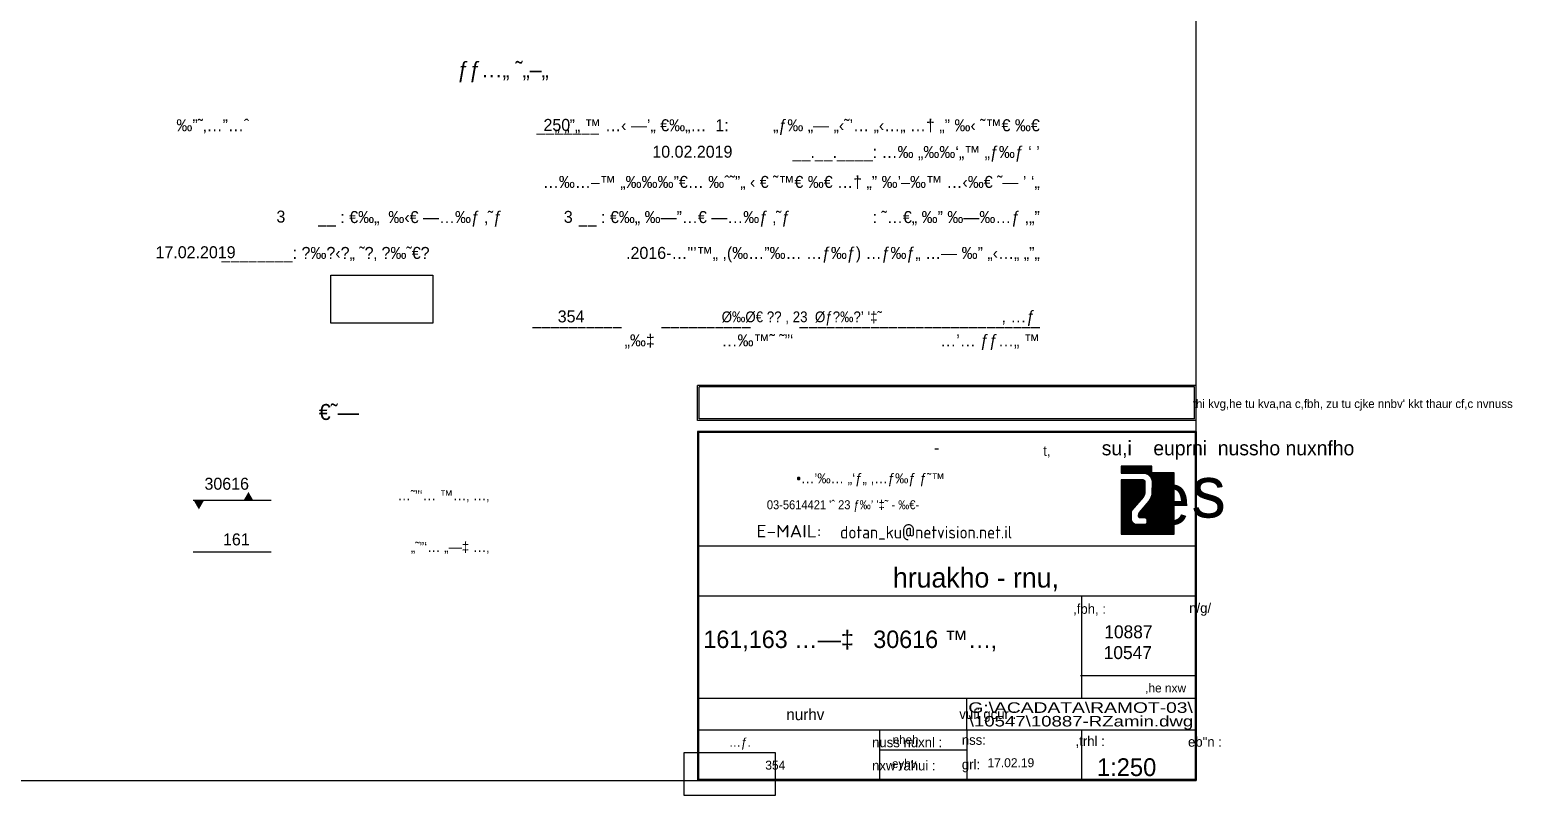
# Model space of a CAD drawing. Header units: millimetres. Extents: x 219878 to 220078, y 635585 to 635737.
# Drawn here: x 220003.5 to 220077.8, y 635607.4 to 635645.8 of the extents above; entities that cross this region are included whole.
import ezdxf
from ezdxf.enums import TextEntityAlignment as Align

# ---------------------------------------------------------------- set-up
doc = ezdxf.new("R2010")
doc.units = ezdxf.units.MM
for name, color, linetype in [('1201', 7, 'Continuous'), ('1601', 30, 'Continuous'), ('1602', 240, 'Continuous'), ('1603', 240, 'Continuous'), ('1620', 30, 'Continuous'), ('declaration', 7, 'Continuous'), ('GIL', 7, 'Continuous'), ('M1201', 7, 'Continuous'), ('M1280', 7, 'Continuous'), ('SIGNATURE', 255, 'Continuous')]:
    doc.layers.add(name, color=color, linetype=linetype)
doc.styles.add('HEB0-3', font='HEB1', dxfattribs={"height": 0.003})
doc.styles.add('HEBTEXT', font='HEBTXT')
doc.styles.add('HEBTXT', font='hebtxt')
doc.styles.add('ISO', font='iso')
doc.styles.add('MIRY', font='miry')
doc.styles.add('MIRYL', font='MIRYL')
doc.styles.add('MIRYL-ISO', font='miryl')
doc.styles.add('RYL0-2', font='MIRYL', dxfattribs={"height": 0.002})
doc.styles.add('RYL0-2-ISO', font='MIRYL', dxfattribs={"height": 0.002})
doc.styles.add('RYM0-4', font='MIRYM', dxfattribs={"height": 0.004})
picture_1 = doc.add_image_def('image1.jpg', size_in_pixel=(438, 206))

# ---------------------------------------------------------------- blocks, each defined once
blk = doc.blocks.new('title-dotan-2018')
h = blk.add_hatch()
h.set_pattern_fill('LINE', color=256, scale=0.05, style=0)
h.set_pattern_definition([(0, (-43141.48433432201, -125455.828565167), (0, 0.15875), [])])
edge = h.paths.add_edge_path()
edge.add_arc((-10.58223155853921, 59.93925629730802), 1.745066425140688, 1.7988054262879132, 91.1774153300641, ccw=False)
edge.add_line((-8.838025075907353, 59.99403379298747), (-8.875049314578064, 57.50208922114689))
edge.add_arc((-12.05567473470001, 57.98953640833497), 3.217760529222685, 323.5352902859921, 351.28692044175625, ccw=False)
edge.add_line((-9.467877456598217, 56.07713266671635), (-11.41784412934794, 53.77168428676669))
edge.add_line((-11.41784412934794, 53.77168428676669), (-11.5568030058057, 53.53126573481131))
edge.add_line((-11.5568030058057, 53.53126573481131), (-11.59006616144325, 53.25688080268446))
edge.add_line((-11.59006616144325, 53.25688080268446), (-11.5893648689962, 53.08303008356597))
edge.add_line((-11.5893648689962, 53.08303008356597), (-11.54467918677256, 52.91129173792433))
edge.add_line((-11.54467918677256, 52.91129173792433), (-11.41893492182135, 52.78482923831325))
edge.add_line((-11.41893492182135, 52.78482923831325), (-11.24609700337169, 52.73908356914762))
edge.add_line((-11.24609700337169, 52.73908356914762), (-10.21015066187829, 52.73908356914762))
edge.add_arc((-10.25766277030925, 52.35513874690514), 0.3868733991558065, 6.053159790201789, 82.94566863384301, ccw=False)
edge.add_line((-9.872946389834397, 52.39593499130569), (-9.872946389834397, 51.70446169679053))
edge.add_arc((-10.23972957930528, 51.7318295709556), 0.3678028121354514, 274.17559446225533, 355.7327289630254, ccw=False)
edge.add_line((-10.21294861432398, 51.36500306078233), (-11.96179326920537, 51.36500306078233))
edge.add_arc((-11.91780603505322, 52.42491350532509), 1.060822806702043, 181.3497313583395, 267.6235374782808, ccw=False)
edge.add_line((-12.97833450656617, 52.39992574194912), (-12.97833450656617, 52.75337079353631))
edge.add_line((-12.97833450656617, 52.75337079353631), (-12.97833450659527, 53.82792820141185))
edge.add_arc((-12.37833450667677, 53.82792820141185), 0.5999999999185093, 139.37960389804, 180, ccw=False)
edge.add_line((-12.83375826489646, 54.21855487779249), (-10.55428654234856, 56.87690186558757))
edge.add_arc((-12.33291871519759, 58.0162454607198), 2.112258562312507, 327.3574758165339, 358.7482750107298)
edge.add_line((-10.22116420141538, 57.97010320494883), (-10.21484817712917, 59.90882734244224))
edge.add_arc((-10.61484817712335, 59.90882734244224), 0.3999999999941792, 0, 90)
edge.add_line((-10.61484817712335, 60.30882734246552), (-15.02990132343257, 60.30882734246552))
edge.add_line((-15.02990132343257, 60.30882734246552), (-15.02990132343257, 49.45505501516163))
edge.add_line((-15.02990132343257, 49.45505501516163), (-4.388209444994573, 49.45505501516163))
edge.add_line((-4.388209444994573, 49.45505501516163), (-4.388209444994573, 61.70974306203425))
edge.add_line((-4.388209444994573, 61.70974306203425), (-8.87384643923724, 61.70974306203425))
edge.add_line((-8.87384643923724, 61.70974306203425), (-8.87384643923724, 63.09022332914174))
edge.add_line((-8.87384643923724, 63.09022332914174), (-15.02990132343257, 63.09022332914174))
edge.add_line((-15.02990132343257, 63.09022332914174), (-15.02990132343257, 61.67952919192612))
edge.add_line((-15.02990132343257, 61.67952919192612), (-10.45297525223577, 61.67952919192612))
for p, q in [((0, 79.25872858602088), (-100.0000019353174, 79.25872858602088)), ((-100.0000019353174, 72.2587285861373), (-100.0000019353174, 79.25872858602088)), ((-0.2999999999883585, 78.95872858609073), (-99.70000193532906, 78.95872858609073)), ((-99.70000193532906, 72.55872858606745), (-99.70000193532906, 78.95872858609073)), ((-0.2999999999883585, 72.55872858606745), (-0.2999999999883585, 78.95872858609073)), ((0, 72.2587285861373), (0, 79.25872858602088)), ((0, 72.2587285861373), (-100.0000019353174, 72.2587285861373)), ((-0.2999999999883585, 72.55872858606745), (-99.70000193532906, 72.55872858606745)), ((2.045999281108379e-08, 69.99999992828816), (-100.0000019062136, 69.99999992828816)), ((-100.0000019062136, 69.99999992828816), (-100.0000019353174, 47)), ((-100.0000019353174, 70), (-100.0000019353174, 0)), ((-0.1999999890394974, 69.800000035204), (-99.80000192581792, 69.800000035204)), ((-99.80000192581792, 69.800000035204), (-99.80000195492175, 47)), ((-99.80000193530577, 69.80000000004657), (-99.80000193530577, 0.1999999999534339)), ((-0.1999999890394974, 69.800000035204), (-0.1999999890394974, 47)), ((-0.2000000000116415, 69.80000000004657), (-0.2000000000116415, 0.1999999999534339)), ((2.045999281108379e-08, 69.99999992828816), (2.045999281108379e-08, 47)), ((0, 70), (0, 0)), ((-12.96570991180488, 52.39992574194912), (-12.97833450659527, 52.39992574194912)), ((0, 47), (-100.0000019353174, 47)), ((0, 37), (-100.0000019353174, 37)), ((-23, 37), (-23, 16.4671673537232)), ((-23.15609789342852, 21.09993986785412), (0, 21.09993986785412)), ((0, 16.4671673537232), (-100.0000019353174, 16.4671673537232)), ((-46, 10.12266924069263), (-46, 16.4671673537232)), ((0, 10.12266924069263), (-100.0000019353174, 10.12266924069263)), ((-63.5, 10.12266924069263), (-63.5, 0)), ((-46, 10.12266924069263), (-46, 0)), ((-23, 10.12266924069263), (-23, 0)), ((-46, 6.103260876960121), (-63.5, 6.103260876960121)), ((0, 0), (-100.0000019353174, 0)), ((-0.2000000000116415, 0.1999999999534339), (-99.80000193530577, 0.1999999999534339))]:
    blk.add_line(p, q)
blk.add_lwpolyline([(-10.61808975558961, 61.68395427055657, -0.4110406023110404), (-8.838025075907353, 59.99403379298747), (-8.875049314578064, 57.50208922114689, -0.1216846507604777), (-9.467877456598217, 56.07713266671635), (-11.41784412934794, 53.77168428676669), (-11.5568030058057, 53.53126573481131), (-11.59006616144325, 53.25688080268446), (-11.5893648689962, 53.08303008356597), (-11.54467918677256, 52.91129173792433), (-11.41893492182135, 52.78482923831325), (-11.24609700337169, 52.73908356914762), (-10.21015066187829, 52.73908356914762, -0.3486895033644466), (-9.872946389834397, 52.39593499130569), (-9.872946389834397, 51.70446169679053, -0.3716837767586599), (-10.21294861432398, 51.36500306078233), (-11.96179326920537, 51.36500306078233, -0.3952912075155086), (-12.97833450656617, 52.39992574194912), (-12.97833450656617, 52.75337079353631), (-12.97833450659527, 53.82792820141185, -0.1791194726186386), (-12.83375826489646, 54.21855487779249), (-10.55428654234856, 56.87690186558757, 0.1378311977577392), (-10.22116420141538, 57.97010320494883), (-10.21484817712917, 59.90882734244224, 0.414213562373095), (-10.61484817712335, 60.30882734246552), (-15.02990132343257, 60.30882734246552), (-15.02990132343257, 49.45505501516163), (-4.388209444994573, 49.45505501516163), (-4.388209444994573, 61.70974306203425), (-8.87384643923724, 61.70974306203425), (-8.87384643923724, 63.09022332914174), (-15.02990132343257, 63.09022332914174), (-15.02990132343257, 61.67952919192612), (-10.45297525223577, 61.67952919192612)], format="xyb")
for s, height, style, p in [("thi kvg,he tu kva,na c,fbh, zu tu cjke nnbv' kkt thaur cf,c nvnuss", 1.722, 'MIRYL', (-0.6577831267204601, 74.73543242248707)), ('-', 2.447430000000001, 'MIRY', (-52.55200643377611, 65.55414658866357)), ('t,', 2, 'MIRYL', (-30.66401017532917, 65.14406142546795)), ('su,i    euprni  nussho nuxnfho', 2.9, 'MIRY', (-18.92391876666807, 65.24194549943786)), ('•…’‰… „‘ƒ„ ,…ƒ‰ƒ ƒ˜™', 2, 'HEBTXT', (-80.18492656509625, 59.62714166659862)), ('s', 10.3250953125, 'MIRY', (-0.9323014905967284, 52.76345203444362)), ('e', 10.3250953125, 'MIRY', (-8.836630041972967, 51.36253845691681)), ('dotan_ku@netvision.net.il', 2.5, 'ISO', (-71.40968462423189, 48.56537716195453)), ('n/g/', 1.97, 'MIRYL-ISO', (-1.37700283608865, 33.64054061507341)), (',fbh, :', 1.97, 'MIRYL-ISO', (-24.66765717277303, 33.45384946803097)), ('vufi gcur :', 1.97, 'MIRYL-ISO', (-47.49508019469795, 12.36454136751126)), (',trhl :', 1.97, 'MIRYL-ISO', (-24.17287850019056, 6.925846702884883)), ('nuss nuxnl :', 1.97, 'MIRYL-ISO', (-64.98931491089752, 6.685292161419056)), ('nss:', 1.97, 'MIRYL-ISO', (-46.99057654102216, 7.170195123995654)), ('eb"n :', 1.97, 'MIRYL-ISO', (-1.619490158132976, 6.784311720286496)), ('nxw rahui :', 1.97, 'MIRYL-ISO', (-64.98931491089752, 2.034800286637619)), ('grl:', 1.97, 'MIRYL-ISO', (-46.99057654102216, 2.249966933508404))]:
    blk.add_text(s, height=height, dxfattribs=dict(style=style)).set_placement(p)
for s, height, style, width, p in [("03-5614421 'ˆ 23 ƒ‰’ '‡˜ - ‰€-", 1.8, 'HEBTXT', 0.925, (-86.10242021887098, 54.42830113810487)), ('E-MAIL:', 2.5, 'ISO', 1.25, (-88.18278809863841, 48.7815036039101))]:
    blk.add_text(s, height=height, dxfattribs=dict(style=style, width=width)).set_placement(p)
at = {"style": 'RYL0-2-ISO'}
blk.add_text(',he nxw', height=1.782000000000001, dxfattribs=at).set_placement((-6.115257490368094, 18.45614158757962), align=Align.MIDDLE)
blk = doc.blocks.new('GV')
at = {"layer": '1601', "linetype": 'Continuous'}
blk.add_solid([(-0.419999999954598, -2.41969246417284e-06), (-4.191126208752394e-06, 0.7274613393237814), (0.419999999954598, 2.419808879494667e-06)], dxfattribs=at)

msp = doc.modelspace()

# ---------------------------------------------------------------- linework, layer by layer
at = {"layer": '1201'}
msp.add_lwpolyline([(220001.0331385014, 635608.1823777508), (220061.96281506, 635608.1823777508), (220061.96281506, 635736.7073817095)], dxfattribs=at)
at = {"layer": '1601', "linetype": 'Continuous'}
msp.add_lwpolyline([(220015.5872780598, 635622.2194367313), (220011.660294955, 635622.2194367312)], dxfattribs=at)
at = {"layer": '1602'}
msp.add_lwpolyline([(220015.5872780598, 635619.6287077272), (220011.660294955, 635619.6287077271)], dxfattribs=at)

# ---------------------------------------------------------------- block references
at = {"xscale": 0.2499999951617066, "yscale": 0.2499999951617066, "zscale": 0.2499999951617066}
msp.add_blockref('title-dotan-2018', (220061.96281506, 635608.1823777508), dxfattribs=at)
at = {"layer": '1601', "xscale": 0.6, "yscale": 0.6, "zscale": 0.6}
msp.add_blockref('GV', (220014.4409912406, 635622.2194367313), dxfattribs=at)
at = {"layer": '1601', "xscale": 0.6, "yscale": 0.6, "zscale": 0.6, "rotation": 180}
msp.add_blockref('GV', (220011.9540997942, 635622.2194367312), dxfattribs=at)

# ---------------------------------------------------------------- texts
at = {"layer": '1601', "linetype": 'Continuous', "style": 'HEBTXT'}
msp.add_text('30616', height=0.6, dxfattribs=at).set_placement((220012.2360364527, 635622.768696232))
at = {"layer": '1603', "style": 'HEBTXT'}
msp.add_text('161', height=0.6, dxfattribs=at).set_placement((220013.1662658058, 635619.9779191001))
at = {"layer": '1620', "color": 7, "style": 'HEBTEXT'}
msp.add_text('ƒƒ…„ ˜„–„', height=0.8, dxfattribs=at).set_placement((220027.2065661067, 635643.8471178827), align=Align.MIDDLE_CENTER)
at = {"layer": '1620', "style": 'HEBTXT'}
for s, p in [('…ƒ.', (220038.5350168817, 635609.877122737)), ('354', (220040.3598279213, 635608.7283654006))]:
    msp.add_text(s, height=0.45, dxfattribs=at).set_placement(p)
at = {"layer": '1620'}
msp.add_text('1:250', height=0.8907468405224243, dxfattribs=at).set_placement((220056.9880372001, 635608.4078269722))
at = {"layer": 'declaration', "style": 'HEBTXT', "width": 0.925}
msp.add_text("%%129‰%%129€ %%140%%154 , 23  %%129ƒ%%144‰%%142’ '‡˜", height=0.54, dxfattribs=at).set_placement((220038.1705170908, 635631.1693835509))
at = {"layer": 'GIL', "style": 'RYM0-4'}
msp.add_text('hruakho - rnu,', height=1, dxfattribs=at).set_placement((220055.0861579928, 635617.8617636255), align=Align.RIGHT)
at = {"layer": 'GIL'}
for s, p in [('10887', (220058.5686934378, 635615.6411523679)), ('10547', (220058.539728456, 635614.5992484075))]:
    msp.add_text(s, height=0.65, dxfattribs=at).set_placement(p, align=Align.MIDDLE)
at = {"layer": 'GIL', "style": 'HEBTXT'}
msp.add_text('161,163 …—‡   30616 ™…‚', height=0.8750000000000001, dxfattribs=at).set_placement((220037.2528641557, 635614.8294792857))
at = {"layer": 'GIL'}
for s, width, p, p2 in [('G:\\ACADATA\\RAMOT-03\\', 1.131897495445336, (220050.5429773552, 635611.5775566635), (220061.7985660499, 635611.5775566635)), ('\\10547\\10887-RZamin.dwg', 1.048396860535433, (220050.5631048739, 635610.8941871385), (220061.8186935686, 635610.8941871385))]:
    msp.add_text(s, height=0.5280000000000001, dxfattribs=dict(at, width=width)).set_placement(p, p2, align=Align.FIT)
for s, height, style, p in [('nurhv', 0.56875, 'RYL0-2', (220042.3666043907, 635611.5064982815)), ('nheh', 0.4375000000000001, 'RYL0-2', (220047.3938389706, 635610.2406470549)), ('eyhv', 0.4375000000000001, 'RYL0-2', (220047.3273180886, 635608.9770704148)), ('17.02.19', 0.4500000000000001, 'HEB0-3', (220052.6739971193, 635609.0757677112))]:
    msp.add_text(s, height=height, dxfattribs=dict(at, style=style)).set_placement(p, align=Align.MIDDLE)
at = {"layer": 'M1201', "style": 'HEBTEXT'}
for s, p in [('…˜”‘… ™…‚ …‚', (220026.5193994904, 635622.0869544095)), ('„˜”‘… „—‡ …‚', (220026.5193994904, 635619.4962254054))]:
    msp.add_text(s, height=0.5, dxfattribs=at).set_placement(p, align=Align.BOTTOM_RIGHT)
at = {"layer": 'M1280', "style": 'HEBTEXT'}
for s, p in [('‰”˜‚…”…ˆ', (220014.4798245542, 635640.7476994093)), ('  „ „”„ ™ …‹ —’„ €‰„…  1:          „ƒ‰ „— „‹˜’… „‹…„ …† „” ‰‹ ˜™€ ‰€', (220054.1239850891, 635640.7471551069)), ('_______', (220032.0142789547, 635640.7471551069)), ('__.__.____: …‰ „‰‰‘„™ „ƒ‰ƒ ‘ ’', (220054.1239850891, 635639.4067990755)), ('…‰…–™ „‰‰‰”€… ‰ˆ˜”„ ‹ € ˜™€ ‰€ …† „” ‰’–‰™ …‹‰€ ˜— ’ ‘„', (220054.1239850891, 635637.9056500866)), ('__ : €‰„  ‰‹€ —…‰ƒ ‚˜ƒ', (220027.1619032871, 635636.1423732169)), ('__ : €‰„ ‰—”…€ —…‰ƒ ‚˜ƒ', (220041.616813557, 635636.1423732169)), (' : ˜…€„ ‰” ‰—‰…ƒ ,„”', (220054.1239850891, 635636.1423732169)), ('________: %%154‰%%144‹%%154„ ˜%%142‚ %%138‰˜€%%154', (220023.5239850892, 635634.3450795118)), ('.2016-…"’™„ ,(‰…”‰… …ƒ‰ƒ) …ƒ‰ƒ„ …— ‰” „‹…„ „”„', (220054.1239850891, 635634.3450795118)), (', …ƒ ', (220054.1216818065, 635631.1609399264)), ('__________         __________           ___________________________', (220054.1216818065, 635631.0409399263)), (' „‰‡               …‰™˜ ˜”‘                                 …’… ƒƒ…„ ™', (220054.1239850891, 635629.958121399))]:
    msp.add_text(s, height=0.6, dxfattribs=at).set_placement(p, align=Align.RIGHT)
at = {"layer": 'M1280', "style": 'HEBTXT'}
msp.add_text('250', height=0.6, dxfattribs=at).set_placement((220029.2358589735, 635640.7656679477))
at = {"layer": 'M1280', "style": 'HEBTEXT'}
for s, p in [('10.02.2019', (220036.7031053727, 635639.4203129564)), ('3', (220016.067305595, 635636.1663762071)), ('3', (220030.4792339326, 635636.153339588)), ('17.02.2019', (220011.7883494026, 635634.3795720519)), ('354', (220030.6201539796, 635631.1609399264))]:
    msp.add_text(s, height=0.6, dxfattribs=at).set_placement(p, align=Align.CENTER)
at = {"layer": 'M1280', "color": 7, "style": 'HEBTEXT'}
msp.add_text('€˜—', height=0.8, dxfattribs=at).set_placement((220018.9804407737, 635626.6671563089), align=Align.MIDDLE_CENTER)

# ---------------------------------------------------------------- pictures from other files: only their frames are drawn
at = {"layer": 'SIGNATURE'}
image = msp.add_image(picture_1, insert=(220018.5696087989, 635631.1142465355), size_in_units=(5.123575575000724, 2.4097181928085596), dxfattribs=at)
image.dxf.flags = 7
image = msp.add_image(picture_1, insert=(220036.2912571669, 635607.4399940402), size_in_units=(4.567643839775505, 2.1482525821775207), dxfattribs=at)
image.dxf.flags = 7

doc.saveas('drawing.dxf')
